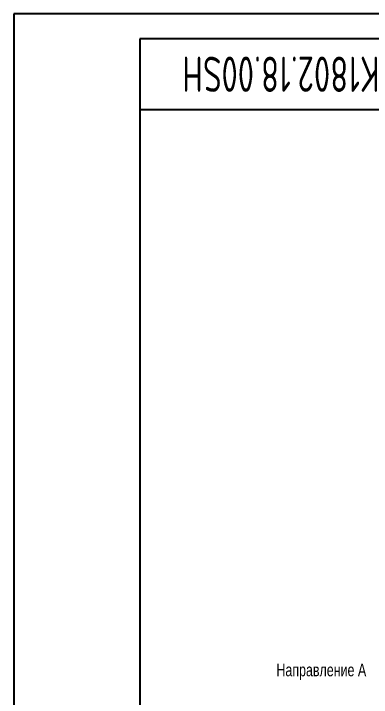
# Model space of a CAD drawing. Header units: millimetres. Extents: x -10 to 16810, y -459 to 11890.
# Drawn here: x 0 to 2837, y 6458 to 11880 of the extents above; entities that cross this region are included whole.
import ezdxf
from ezdxf.enums import TextEntityAlignment as Align

# ---------------------------------------------------------------- set-up
doc = ezdxf.new("R2010")
doc.units = ezdxf.units.MM
doc.header["$LTSCALE"] = 400
doc.linetypes.add('F', pattern=[0.75, 0.5, -0.25])
for name, color, linetype in [('01', 7, 'Continuous'), ('02', 1, 'Continuous'), ('04', 2, 'F'), ('11', 3, 'Continuous')]:
    doc.layers.add(name, color=color, linetype=linetype)
doc.styles.get("Standard").update_dxf_attribs({"font": 'isocp', "width": 0.707, "bigfont": 'intecad.shx'})

# ---------------------------------------------------------------- blocks, each defined once
blk = doc.blocks.new('*U262', base_point=(251.96, 168.31))
at = {"layer": '01'}
for p, q in [((251.96, 168.31), (251.96, 182.31)), ((195.96, 168.31), (251.96, 168.31))]:
    blk.add_line(p, q, dxfattribs=at)
blk = doc.blocks.new('*U263')
at = {"layer": '04'}
blk.add_blockref('*U262', (0, 0), dxfattribs=at)
blk = doc.blocks.new('*U264')
at = {"layer": '01'}
for points in [[(415, 292), (25, 292)], [(25, 292), (25, 5)]]:
    blk.add_lwpolyline(points, dxfattribs=at)
at = {"layer": '02'}
for points in [[(420, 297), (0, 297)], [(0, 297), (0, 0)]]:
    blk.add_lwpolyline(points, dxfattribs=at)

msp = doc.modelspace()

# ---------------------------------------------------------------- block references
at = {"layer": '04', "xscale": 40, "yscale": 40, "zscale": 40}
msp.add_blockref('*U264', (0, 0), dxfattribs=at)
at = {"layer": '04', "xscale": 40, "yscale": 40}
msp.add_blockref('*U263', (3240, 11120), dxfattribs=at)

# ---------------------------------------------------------------- texts
at = {"layer": '04', "insert": (2084.1, 6725.2), "char_height": 100, "attachment_point": 1}
msp.add_mtext('{\\fArial|b0|i0|c204|p34;\\C3;Направление А}', dxfattribs=at)
at = {"layer": '11', "width": 0.693834}
msp.add_text('K1802.18.00SH', height=280, rotation=180, dxfattribs=at).set_placement((2902.4, 11540), (1337.6, 11540), align=Align.FIT)

doc.saveas('drawing.dxf')
